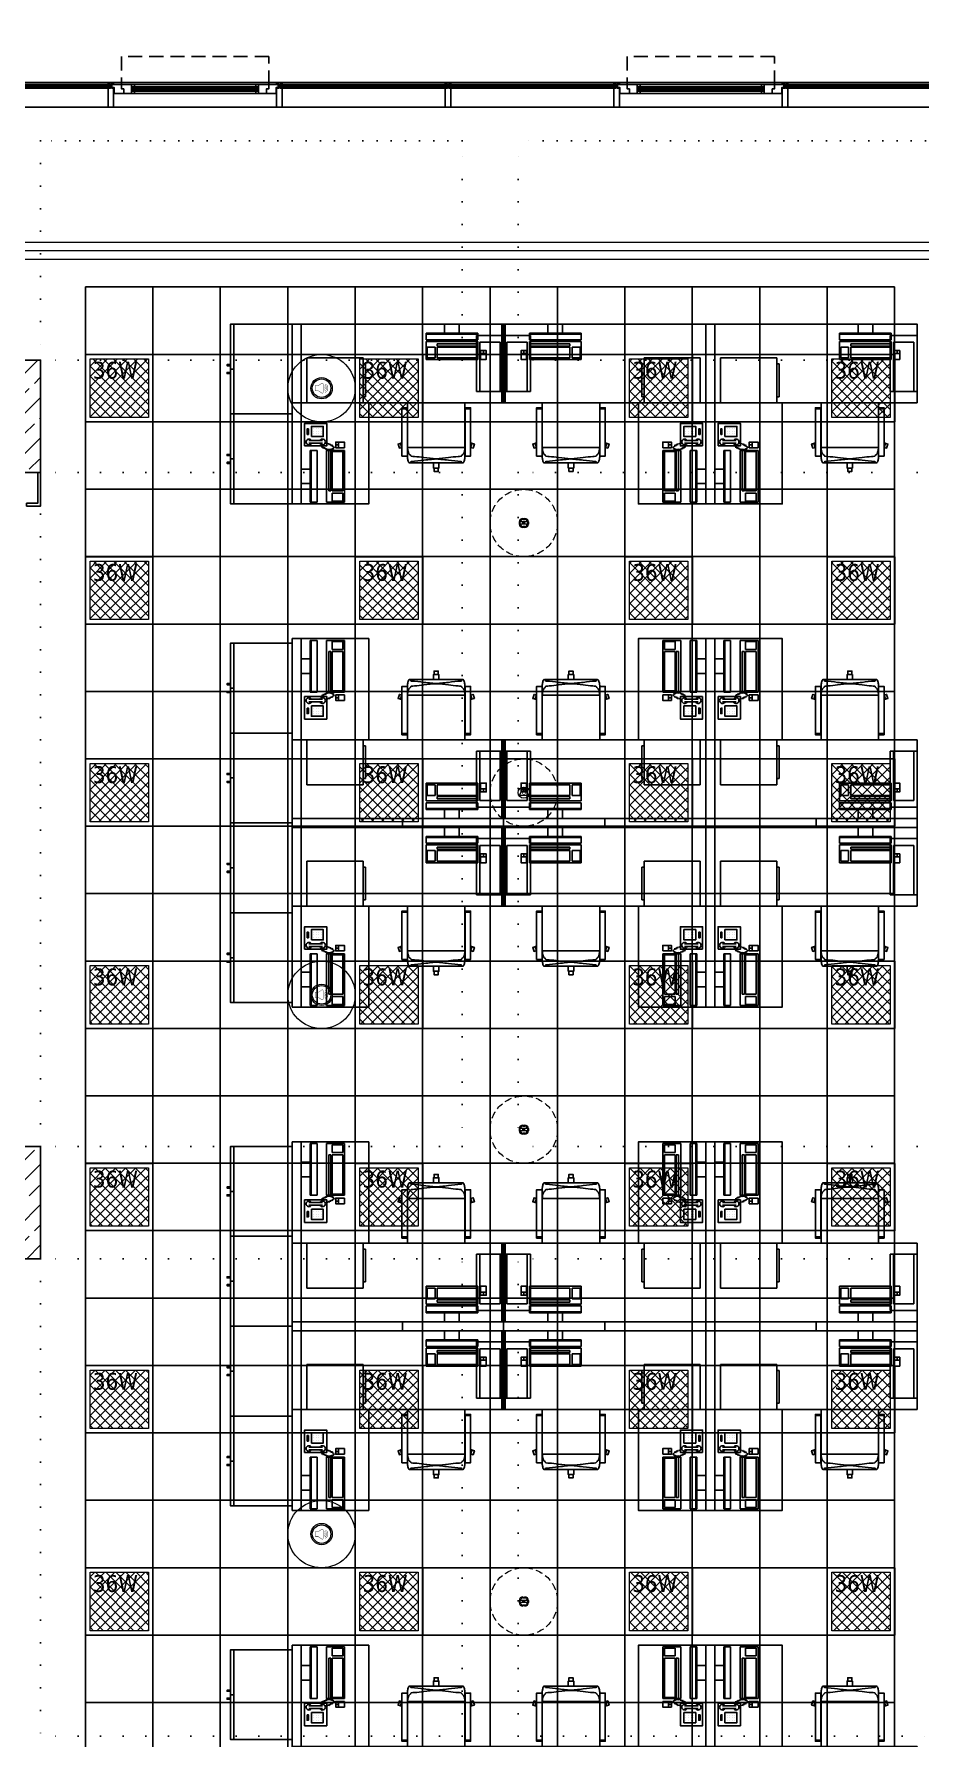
# Model space of a CAD drawing. Header units: centimetres. Extents: x 405564 to 502064, y 46284 to 60634.
# Drawn here: x 463044 to 463832, y 55606 to 57123 of the extents above; entities that cross this region are included whole.
import ezdxf
from ezdxf.enums import TextEntityAlignment as Align
from ezdxf.xclip import XClip

# ---------------------------------------------------------------- set-up
doc = ezdxf.new("R2010")
doc.units = ezdxf.units.CM
doc.header["$XCLIPFRAME"] = 0
for name, pattern in [('( Hidden )', [0.375, 0.25, -0.125]), ('ACAD_ISO07W100', [3, 0, -3]), ('DASHED', [19.05, 12.7, -6.35]), ('DOT', [0.25, 0, -0.25]), ('HIDDEN', [9.525, 6.35, -3.175])]:
    doc.linetypes.add(name, pattern=pattern)
doc.layers.get('0').update_dxf_attribs({"color": 8, "lineweight": 9})
for name, color, linetype, lineweight in [('---___EB_draft00_ALTYAPI_helikoptermania', 8, 'Continuous', 0), ('0-KRCN-AYDINLATMA-130426', 8, 'Continuous', 9), ('0-KRCN-MİMARİ-220526', 8, 'Continuous', 9)]:
    doc.layers.add(name, color=color, linetype=linetype, lineweight=lineweight)
for name, color, linetype in [('0-KRCN-ASMATAVAN-130426', 8, 'Continuous'), ('AS_DOS_TERAS_UST', 8, 'ACAD_ISO07W100'), ('AS_DUV_ALCIPAN_YANGINA-SUYA DAYANIMLI', 8, 'Continuous'), ('AS_GOR_UZAK2', 8, 'Continuous'), ('AS_PRFL_ALU', 8, 'Continuous'), ('AS_PRFL_CAM', 8, 'Continuous'), ('AS_TA_BETONARME', 5, 'Continuous'), ('AS_TA_TARAMA', 8, 'Continuous'), ('AS_TEFR_AKS', 8, 'Continuous'), ('AS_TEFR_MOB', 8, 'Continuous')]:
    doc.layers.add(name, color=color, linetype=linetype)
doc.styles.add('2', font='arial.ttf', dxfattribs={"width": 0.9, "height": 200})
doc.styles.add('TAHOMA', font='tahoma.ttf')
pattern_1 = [(225, (17560.68, -7819.299), (17.96051, -17.96051), []), (225, (17542.72, -7819.299), (17.96051, -17.96051), [12.7, -6.35])]

# ---------------------------------------------------------------- blocks, each defined once
blk = doc.blocks.new('ABB 6131-31-24-500')
at = {"layer": '0-KRCN-AYDINLATMA-130426'}
for p, q in [((-4, -1), (-4, 1)), ((3.2, 1), (-3.2, 1)), ((-3.2, -0.8), (-3.2, 0.8)), ((-1, 4), (1, 4)), ((-1, -0.9), (-1, 1)), ((-0.8, 3.2), (0.8, 3.2)), ((1, -0.9), (1, 1)), ((3.2, 0.8), (3.2, -0.8)), ((4, 1), (4, -1)), ((3.2, -0.9), (-3.2, -0.9)), ((1, -4), (-1, -4)), ((0.8, -3.2), (-0.8, -3.2))]:
    blk.add_line(p, q, dxfattribs=at)
at = {"layer": '0-KRCN-AYDINLATMA-130426', "linetype": 'HIDDEN'}
blk.add_circle((0, 0), 30, dxfattribs=at)
at = {"layer": '0-KRCN-AYDINLATMA-130426'}
for centre, radius in [((-0.5, 0), 0.089), ((0, 0), 0.16), ((0.5, 0), 0.089)]:
    blk.add_circle(centre, radius, dxfattribs=at)
for centre, radius, start, end in [((-1, 1), 3.01, 90, 180), ((-0.8, 0.8), 2.41, 90, 180), ((0.8, 0.8), 2.41, 0, 90), ((1, 1), 3.01, 0, 90), ((-1, -1), 3.01, 180, 270), ((-0.8, -0.8), 2.41, 180, 270), ((0.8, -0.8), 2.41, 270, 0), ((1, -1), 3.01, 270, 0)]:
    blk.add_arc(centre, radius, start, end, dxfattribs=at)
blk = doc.blocks.new('AST-OD-OD')
at = {"layer": '0-KRCN-AYDINLATMA-130426'}
for p, q in [((0.3, 5), (-4, -2.5)), ((4.6, -2.5), (0.3, 5)), ((4.6, -2.5), (-4, -2.5))]:
    blk.add_line(p, q, dxfattribs=at)
at = {"layer": '0-KRCN-AYDINLATMA-130426', "linetype": 'HIDDEN'}
blk.add_circle((0.3, 0), 30, dxfattribs=at)
at = {"layer": '0-KRCN-AYDINLATMA-130426'}
blk.add_circle((0.3, 0), 5, dxfattribs=at)
at = {"layer": '0-KRCN-AYDINLATMA-130426', "style": '2'}
blk.add_text('O', height=3.43, dxfattribs=at).set_placement((0.3, 0), align=Align.MIDDLE)
blk = doc.blocks.new('ASMA TAVA TİPİ HOPARLÖR')
at = {"layer": '0-KRCN-AYDINLATMA-130426', "const_width": 0.317}
blk.add_lwpolyline([(0.3, -4.4, 0.598176), (1.3, -3.9), (1.3, 3.9, 0.598176), (0.3, 4.4), (-2.7, 2.4, -0.147433), (-3, 2.3), (-5.1, 2.3, 0.414214), (-5.7, 1.7), (-5.7, -1.7, 0.414214), (-5.1, -2.3), (-3, -2.3, -0.147433), (-2.7, -2.4)], format="xyb", close=True, dxfattribs=at)
for points in [[(2.4, 1.3, -0.601398), (2.4, -1.3)], [(2.8, 2.5, -0.658812), (2.8, -2.5)], [(3.2, 3.7, -0.680488), (3.2, -3.7)]]:
    blk.add_lwpolyline(points, format="xyb", dxfattribs=at)
at = {"layer": '0-KRCN-AYDINLATMA-130426'}
blk.add_circle((0, 0), 30, dxfattribs=at)
at = {"layer": '0-KRCN-AYDINLATMA-130426', "ltscale": 0.1}
for radius in [9.5, 8.23]:
    blk.add_circle((0, 0), radius, dxfattribs=at)
blk = doc.blocks.new('36W 60x60 cm  SIVA ALTI LED ARMATÜR')
at = {"layer": '0-KRCN-AYDINLATMA-130426'}
h = blk.add_hatch(dxfattribs=at)
h.set_pattern_fill('ANSI37', color=256, scale=2)
h.paths.add_polyline_path([(-26, 26), (26, 26), (26, -26), (-26, -26)])
for points in [[(-30, 30), (30, 30), (30, -30), (-30, -30)], [(-26, 26), (26, 26), (26, -26), (-26, -26)]]:
    blk.add_lwpolyline(points, close=True, dxfattribs=at)
at = {"layer": '0-KRCN-AYDINLATMA-130426', "insert": (-23.5, 23.5), "char_height": 15, "attachment_point": 1, "style": 'TAHOMA'}
blk.add_mtext_dynamic_manual_height_columns('{\\fTahoma|b0|i0|c162|p34;36W}', width=52.946, gutter_width=1.25, heights=[0], dxfattribs=at)
blk = doc.blocks.new('G$C27E741DA')
at = {"layer": '0-KRCN-AYDINLATMA-130426'}
for points in [[(24905.7, 9803.5), (26525.7, 9803.5, -0.414214), (26600.7, 9728.5), (26600.7, 7818.5, -0.414214), (26525.7, 7743.5), (24905.7, 7743.5, -0.414214), (24830.7, 7818.5), (24830.7, 9728.5, -0.414214)], [(24905.7, 9796), (26525.7, 9796, -0.414214), (26593.2, 9728.5), (26593.2, 7818.5, -0.414214), (26525.7, 7751), (24905.7, 7751, -0.414214), (24838.2, 7818.5), (24838.2, 9728.5, -0.414214)], [(24905.7, 9788.5), (26525.7, 9788.5, -0.414214), (26585.7, 9728.5), (26585.7, 7818.5, -0.414214), (26525.7, 7758.5), (24905.7, 7758.5, -0.414214), (24845.7, 7818.5), (24845.7, 9728.5, -0.414214)]]:
    blk.add_lwpolyline(points, format="xyb", close=True, dxfattribs=at)
for name, p in [('36W 60x60 cm  SIVA ALTI LED ARMATÜR', (25055.7, 9673.5)), ('ASMA TAVA TİPİ HOPARLÖR', (25235.7, 9673.5)), ('36W 60x60 cm  SIVA ALTI LED ARMATÜR', (25295.7, 9673.5)), ('36W 60x60 cm  SIVA ALTI LED ARMATÜR', (25535.7, 9673.5)), ('36W 60x60 cm  SIVA ALTI LED ARMATÜR', (25715.7, 9673.5)), ('ABB 6131-31-24-500', (25415.7, 9553.5)), ('36W 60x60 cm  SIVA ALTI LED ARMATÜR', (25055.7, 9493.5)), ('36W 60x60 cm  SIVA ALTI LED ARMATÜR', (25295.7, 9493.5)), ('36W 60x60 cm  SIVA ALTI LED ARMATÜR', (25535.7, 9493.5)), ('36W 60x60 cm  SIVA ALTI LED ARMATÜR', (25715.7, 9493.5)), ('36W 60x60 cm  SIVA ALTI LED ARMATÜR', (25055.7, 9313.5)), ('36W 60x60 cm  SIVA ALTI LED ARMATÜR', (25295.7, 9313.5)), ('AST-OD-OD', (25415.4, 9313.5)), ('36W 60x60 cm  SIVA ALTI LED ARMATÜR', (25535.7, 9313.5)), ('36W 60x60 cm  SIVA ALTI LED ARMATÜR', (25715.7, 9313.5)), ('36W 60x60 cm  SIVA ALTI LED ARMATÜR', (25055.7, 9133.5)), ('ASMA TAVA TİPİ HOPARLÖR', (25235.7, 9133.5)), ('36W 60x60 cm  SIVA ALTI LED ARMATÜR', (25295.7, 9133.5)), ('36W 60x60 cm  SIVA ALTI LED ARMATÜR', (25535.7, 9133.5)), ('36W 60x60 cm  SIVA ALTI LED ARMATÜR', (25715.7, 9133.5)), ('ABB 6131-31-24-500', (25415.7, 9013.5)), ('36W 60x60 cm  SIVA ALTI LED ARMATÜR', (25055.7, 8953.5)), ('36W 60x60 cm  SIVA ALTI LED ARMATÜR', (25295.7, 8953.5)), ('36W 60x60 cm  SIVA ALTI LED ARMATÜR', (25535.7, 8953.5)), ('36W 60x60 cm  SIVA ALTI LED ARMATÜR', (25715.7, 8953.5)), ('36W 60x60 cm  SIVA ALTI LED ARMATÜR', (25055.7, 8773.5)), ('36W 60x60 cm  SIVA ALTI LED ARMATÜR', (25295.7, 8773.5)), ('36W 60x60 cm  SIVA ALTI LED ARMATÜR', (25535.7, 8773.5)), ('36W 60x60 cm  SIVA ALTI LED ARMATÜR', (25715.7, 8773.5)), ('ASMA TAVA TİPİ HOPARLÖR', (25235.7, 8653.5)), ('36W 60x60 cm  SIVA ALTI LED ARMATÜR', (25055.7, 8593.5)), ('36W 60x60 cm  SIVA ALTI LED ARMATÜR', (25295.7, 8593.5)), ('ABB 6131-31-24-500', (25415.7, 8593.5)), ('36W 60x60 cm  SIVA ALTI LED ARMATÜR', (25535.7, 8593.5)), ('36W 60x60 cm  SIVA ALTI LED ARMATÜR', (25715.7, 8593.5))]:
    blk.add_blockref(name, p, dxfattribs=at)
blk = doc.blocks.new('SNDLY')
at = {"color": 0, "linetype": 'ByBlock', "ltscale": 25}
for points in [[(32, 58.1), (32, 61.1), (35.7, 61.1), (35.7, 58.1)], [(10.2, 53.6), (33.8, 53.6)], [(36.2, 53.6), (36.2, 58.1), (31.4, 58.1), (31.4, 53.6)], [(57.5, 53.6), (33.8, 53.6)], [(3.3, 39.7), (1.1, 40.4), (-0.1, 36.8), (3.3, 35.7)], [(3.1, 39.7), (2, 36.1)], [(3.3, 39.5), (2.1, 36.1)], [(8.3, 40.4), (8.3, 0), (33.8, 0)], [(8.3, 39.8), (33.8, 39.8)], [(59.4, 40.4), (59.4, 0), (33.8, 0)], [(59.4, 39.8), (33.8, 39.8)], [(64.4, 39.7), (66.6, 40.4), (67.8, 36.8), (64.4, 35.7)], [(64.4, 39.5), (65.5, 36.1)], [(64.5, 39.7), (65.7, 36.1)], [(3.3, 5.5), (3.3, 4.5), (8.2, 4.5), (8.2, 5.5)], [(64.4, 5.5), (64.4, 4.5), (59.5, 4.5), (59.5, 5.5)]]:
    blk.add_lwpolyline(points, dxfattribs=at)
for points in [[(8.2, 5.5), (3.3, 5.5), (3.3, 47.5), (8.2, 47.5)], [(59.5, 5.5), (64.4, 5.5), (64.4, 47.5), (59.5, 47.5)]]:
    blk.add_lwpolyline(points, close=True, dxfattribs=at)
for points in [[(33.8, 50.1, -0.048176), (32.1, 50.1, -0.000623), (29.6, 50.4, -0.003131), (22.9, 51.1, 0.007334), (11.9, 52.3, -0.309457), (11, 53, 0.002444), (10.9, 53.4, 0.476314), (10.7, 53.5, 0.375136), (9.5, 53.3, 0.082453), (9.2, 52.7, 0.046929), (8.7, 51.2, 0.002381), (8.4, 49.6, 0.007794), (8.3, 48.5), (8.3, 40.4, -0.011445), (8.8, 43.4, -0.082784), (9.6, 45.4, -0.150147), (10.8, 46.4, 0.242317), (10.9, 46.6, -0.036292), (11, 46.9, -0.114957), (11.3, 47.4, -0.16132), (11.9, 47.7, -0.020506), (14.4, 47.9, 0.024793), (22.9, 48.8, -0.030903), (33.8, 49.8, -1.030607)], [(33.8, 50.1, 0.048176), (35.6, 50.1, 0.000623), (38.1, 50.4, 0.003131), (44.8, 51.1, -0.007334), (55.8, 52.3, 0.309457), (56.7, 53, -0.002444), (56.8, 53.4, -0.476314), (57, 53.5, -0.375136), (58.2, 53.3, -0.082453), (58.5, 52.7, -0.046929), (59, 51.2, -0.002381), (59.3, 49.6, -0.007794), (59.4, 48.5), (59.4, 40.4, 0.011445), (58.9, 43.4, 0.082784), (58.1, 45.4, 0.150147), (56.9, 46.4, -0.242317), (56.8, 46.6, 0.036292), (56.7, 46.9, 0.114957), (56.4, 47.4, 0.16132), (55.8, 47.7, 0.020506), (53.3, 47.9, -0.024793), (44.8, 48.8, 0.030903), (33.8, 49.8, 1.030607)]]:
    blk.add_lwpolyline(points, format="xyb", dxfattribs=at)
blk = doc.blocks.new('ÇM180160')
at = {"color": 251, "linetype": 'ByBlock', "ltscale": 25, "true_color": 0x636466}
for p, q in [((-22.4, 158.5), (-38.4, 158.5)), ((-38.4, 158.5), (-38.4, 112.5)), ((-36.9, 157.5), (-36.9, 150.5)), ((-27.4, 157.5), (-36.9, 157.5)), ((-27.4, 150.5), (-27.4, 157.5)), ((-22.4, 158.5), (-22.4, 112.5)), ((-14, 158.5), (-8, 158.5)), ((-14, 112.5), (-14, 158.5)), ((-8.9, 158.5), (-8.9, 112.5)), ((-8, 112.5), (-8, 158.5)), ((-8, 158.5), (-8, 112.5)), ((-36.9, 150.5), (-27.4, 150.5)), ((-27.4, 148.5), (-36.9, 148.5)), ((-36.9, 148.5), (-36.9, 113.5)), ((-27.4, 113.5), (-27.4, 148.5)), ((-24.4, 148.5), (-26.4, 148.5)), ((-26.4, 148.5), (-26.4, 113.5)), ((-24.4, 113.5), (-24.4, 148.5)), ((-38.4, 112.5), (-22.4, 112.5)), ((-36.9, 113.5), (-27.4, 113.5)), ((-33.2, 105), (-33.2, 110)), ((-30.6, 107.4), (-33.2, 107.4)), ((-28.7, 108.9), (-29.2, 110.4)), ((-28, 110.1), (-28.5, 111.5)), ((-27.5, 107.6), (-28, 109.1)), ((-27, 110.6), (-27.5, 112)), ((-26.5, 107.2), (-27, 108.6)), ((-26.1, 111.1), (-26.5, 112.5)), ((-25.6, 106.7), (-26.1, 108.1)), ((-25.1, 111.1), (-25.6, 112.5)), ((-24.6, 106.2), (-25.1, 107.6)), ((-24.1, 111.1), (-24.6, 112.5)), ((-21.3, 105.8), (-24.1, 106.7)), ((-23.1, 111.1), (-23.6, 112.5)), ((-22.2, 110.6), (-22.6, 112)), ((-21.2, 110.1), (-21.7, 111.5)), ((-20.2, 109.6), (-20.7, 111.1)), ((-19.2, 109.1), (-19.7, 110.6)), ((-18.3, 108.6), (-18.7, 110.1)), ((-8, 112.5), (-14, 112.5)), ((-6.8, 106.1), (-18.9, 106.1)), ((-6.8, 103.7), (-18.9, 103.7)), ((-17.7, 97.8), (-17.7, 97.8)), ((-17.7, 95.5), (-17.7, 95.5)), ((-17.7, 93.3), (-17.7, 93.3)), ((-15.5, 97.8), (-15.5, 97.8)), ((-15.5, 95.5), (-15.5, 95.5)), ((-15.5, 93.3), (-15.5, 93.3)), ((-13.2, 97.8), (-13.2, 97.8)), ((-13.2, 95.5), (-13.2, 95.5)), ((-13.2, 93.3), (-13.2, 93.3)), ((-10.9, 97.8), (-10.9, 97.8)), ((-10.9, 95.5), (-10.9, 95.5)), ((-10.9, 93.3), (-10.9, 93.3)), ((-157, 31.5), (-157, 15.5)), ((-111, 31.5), (-157, 31.5)), ((-111, 15.5), (-111, 31.5)), ((-164.5, 26.2), (-159.5, 26.2)), ((-162.1, 23.6), (-162.1, 26.2)), ((-111, 15.5), (-157, 15.5)), ((-156, 30), (-156, 20.5)), ((-121, 30), (-156, 30)), ((-156, 20.5), (-121, 20.5)), ((-121, 19.5), (-156, 19.5)), ((-156, 17.5), (-121, 17.5)), ((-121, 20.5), (-121, 30)), ((-121, 17.5), (-121, 19.5)), ((-112, 30), (-119, 30)), ((-119, 30), (-119, 20.5)), ((-119, 20.5), (-112, 20.5)), ((-112, 20.5), (-112, 30)), ((-157, 8), (-157, 14)), ((-157, 14), (-111, 14)), ((-111, 8.9), (-157, 8.9)), ((-157, 8), (-111, 8)), ((-111, 8), (-157, 8)), ((-111, 14), (-111, 8))]:
    blk.add_line(p, q, dxfattribs=at)
at = {"color": 0, "linetype": 'ByBlock', "ltscale": 25}
for points in [[(-60, 70), (0, 70), (0, 160), (-60, 160)], [(-180, 70), (0, 70), (0, 0), (-180, 0)]]:
    blk.add_lwpolyline(points, close=True, dxfattribs=at)
at = {"color": 251, "linetype": 'ByBlock', "ltscale": 25, "true_color": 0x636466}
for points in [[(-8, 129), (0, 129), (0, 142), (-8, 142)], [(-38.4, 110), (-38.4, 105), (-30.6, 105), (-30.6, 110)], [(-2.9, 108.4), (-22.7, 108.4), (-22.7, 88.4), (-2.9, 88.4)], [(-9, 100.1), (-19.6, 100.1), (-19.6, 91), (-9, 91)], [(-5.2, 98.2), (-6.3, 98.2), (-6.3, 93.3), (-5.2, 93.3)], [(-159.5, 31.5), (-164.5, 31.5), (-164.5, 23.6), (-159.5, 23.6)], [(-140.5, 8), (-140.5, 0), (-127.5, 0), (-127.5, 8)]]:
    blk.add_lwpolyline(points, close=True, dxfattribs=at)
at = {"linetype": 'HIDDEN', "ltscale": 25}
for points in [[(-55, 64.6), (-57.1, 64.6), (-57.1, 35.4), (-55, 35.4)], [(-55, 70), (-5, 70), (-5, 30), (-55, 30), (-55, 70)]]:
    blk.add_lwpolyline(points, dxfattribs=at)
blk.add_lwpolyline([(-156, 60), (-180, 60), (-180, 10), (-156, 10)], close=True, dxfattribs=at)
at = {"color": 251, "linetype": 'HIDDEN', "ltscale": 25, "true_color": 0x636466}
blk.add_lwpolyline([(-177, 60), (-159, 60), (-159, 16), (-177, 16)], close=True, dxfattribs=at)
at = {"color": 251, "linetype": 'ByBlock', "ltscale": 25, "true_color": 0x636466}
for centre, start, end in [((-18.9, 104.9), 28.4915, 331.5085), ((-6.8, 104.9), 208.4915, 151.5085)]:
    blk.add_arc(centre, 2.55, start, end, dxfattribs=at)
at = {"color": 0, "linetype": 'ByBlock', "ltscale": 25, "xscale": -1}
blk.add_blockref('SNDLY', (-86.2, 70), dxfattribs=at)
blk = doc.blocks.new('*U359')
for points in [[(178.5, 0), (178.5, 70), (181.5, 70), (181.5, 0)], [(178.5, -8), (178.5, -78), (181.5, -78), (181.5, -8)]]:
    blk.add_lwpolyline(points, close=True)
at = {"layer": 'AS_TEFR_AKS'}
for points in [[(-8, 70), (0, 70), (0, 160), (-8, 160)], [(360, 70), (368, 70), (368, 160), (360, 160)], [(-8, 0), (0, 0), (0, 70), (-8, 70)], [(360, 0), (368, 0), (368, 70), (360, 70)], [(-98, -8), (-188, -8), (-188, 0), (-98, 0)], [(-8, -8), (-98, -8), (-98, 0), (-8, 0)], [(0, 0), (-8, 0), (-8, -8), (0, -8)], [(0, -8), (90, -8), (90, 0), (0, 0)], [(90, -8), (180, -8), (180, 0), (90, 0)], [(270, -8), (180, -8), (180, 0), (270, 0)], [(360, -8), (270, -8), (270, 0), (360, 0)], [(368, 0), (360, 0), (360, -8), (368, -8)], [(-8, -8), (0, -8), (0, -78), (-8, -78)], [(360, -8), (368, -8), (368, -78), (360, -78)], [(-8, -78), (0, -78), (0, -168), (-8, -168)], [(360, -78), (368, -78), (368, -168), (360, -168)]]:
    blk.add_lwpolyline(points, close=True, dxfattribs=at)
for p in [(-8, 0), (360, 0)]:
    blk.add_blockref('ÇM180160', p)
at = {"xscale": -1}
blk.add_blockref('ÇM180160', (0, 0), dxfattribs=at)
at = {"xscale": -1, "rotation": 180}
for p in [(-8, -8), (360, -8)]:
    blk.add_blockref('ÇM180160', p, dxfattribs=at)
at = {"rotation": 180}
blk.add_blockref('ÇM180160', (0, -8), dxfattribs=at)
blk = doc.blocks.new('*U363')
blk.add_lwpolyline([(178.5, 0), (178.5, 70), (181.5, 70), (181.5, 0)], close=True)
at = {"layer": 'AS_TEFR_AKS'}
for points in [[(-8, 70), (0, 70), (0, 160), (-8, 160)], [(360, 70), (368, 70), (368, 160), (360, 160)], [(-8, 0), (0, 0), (0, 70), (-8, 70)], [(360, 0), (368, 0), (368, 70), (360, 70)]]:
    blk.add_lwpolyline(points, close=True, dxfattribs=at)
for p in [(-8, 0), (360, 0)]:
    blk.add_blockref('ÇM180160', p)
at = {"xscale": -1}
blk.add_blockref('ÇM180160', (0, 0), dxfattribs=at)
blk = doc.blocks.new('AS_OFİS DOLAP')
at = {"color": 0}
for points in [[(40, 0), (40, -55), (-40, -55), (-40, 0)], [(3, -55), (3, -58), (4, -58), (4, -55)]]:
    blk.add_lwpolyline(points, close=True, dxfattribs=at)
for points in [[(40, -52), (-40, -52)], [(-3, -55), (-3, -58), (-4, -58), (-4, -55)], [(0, -52), (0, -55)]]:
    blk.add_lwpolyline(points, dxfattribs=at)
blk = doc.blocks.new('A$C6A10300A')
at = {"layer": 'AS_TA_TARAMA'}
h = blk.add_hatch(dxfattribs=at)
h.set_pattern_fill('ANSI33', color=256, scale=4, angle=180)
h.set_pattern_definition(pattern_1)
h.paths.add_polyline_path([(24885.68, -3801.45), (24985.68, -3801.45), (24985.68, -3901.45), (24885.68, -3901.45)])
h = blk.add_hatch(dxfattribs=at)
h.set_pattern_fill('ANSI33', color=256, scale=4, angle=180)
h.set_pattern_definition(pattern_1)
h.paths.add_polyline_path([(24885.68, -4501.45), (24985.68, -4501.45), (24985.68, -4601.45), (24885.68, -4601.45)])
at = {"layer": 'AS_DOS_TERAS_UST', "linetype": 'DOT', "ltscale": 80}
for p, q in [((24985.68, -3606.45), (24985.68, -3801.45)), ((25360.68, -3801.45), (25360.68, -3606.45)), ((25410.68, -3801.45), (25410.68, -3606.45)), ((25360.68, -3801.45), (24985.68, -3801.45)), ((25785.68, -3801.45), (25410.68, -3801.45)), ((25360.68, -3901.45), (24985.68, -3901.45)), ((24985.68, -4501.45), (24985.68, -3901.45)), ((25360.68, -3901.45), (25360.68, -4501.45)), ((25410.68, -3901.45), (25410.68, -4501.45)), ((25785.68, -3901.45), (25410.68, -3901.45)), ((25360.68, -4501.45), (24985.68, -4501.45)), ((25785.68, -4501.45), (25410.68, -4501.45)), ((25360.68, -4601.45), (24985.68, -4601.45)), ((24985.68, -4601.45), (24985.68, -5026.45)), ((25360.68, -5026.45), (25360.68, -4601.45)), ((25785.68, -4601.45), (25410.68, -4601.45)), ((25410.68, -5026.45), (25410.68, -4601.45)), ((25360.68, -5026.45), (24985.68, -5026.45)), ((25410.68, -5026.45), (25785.68, -5026.45))]:
    blk.add_line(p, q, dxfattribs=at)
at = {"layer": 'AS_DOS_TERAS_UST', "linetype": 'DOT', "ltscale": 50}
for points in [[(27685.68, -4601.45), (27910.68, -4601.45), (27910.68, -3576.45), (23985.68, -3576.45), (23985.68, -3801.45)], [(25360.68, -3606.45), (24985.68, -3606.45)], [(25785.68, -3606.45), (25410.68, -3606.45)]]:
    blk.add_lwpolyline(points, dxfattribs=at)
at = {"layer": 'AS_DUV_ALCIPAN_YANGINA-SUYA DAYANIMLI'}
blk.add_lwpolyline([(24973.18, -3931.45), (24973.18, -3928.95), (24983.18, -3928.95), (24983.18, -3901.45), (24985.68, -3901.45), (24985.68, -3931.45)], close=True, dxfattribs=at)
at = {"layer": 'AS_GOR_UZAK2', "linetype": '( Hidden )', "ltscale": 50}
for points in [[(25188.68, -3556.15), (25188.68, -3531.15), (25057.68, -3531.15), (25057.68, -3556.15)], [(25638.68, -3556.15), (25638.68, -3531.15), (25507.68, -3531.15), (25507.68, -3556.15)]]:
    blk.add_lwpolyline(points, dxfattribs=at)
at = {"layer": 'AS_GOR_UZAK2'}
for points in [[(24900.68, -3554.45), (25045.68, -3554.45)], [(25045.68, -3559.45), (24900.68, -3559.45)], [(25195.68, -3554.45), (25050.68, -3554.45)], [(25200.68, -3554.45), (25345.68, -3554.45)], [(25345.68, -3559.45), (25200.68, -3559.45)], [(25350.68, -3554.45), (25495.68, -3554.45)], [(25495.68, -3559.45), (25350.68, -3559.45)], [(25645.68, -3554.45), (25500.68, -3554.45)], [(25650.68, -3554.45), (25795.68, -3554.45)], [(25795.68, -3559.45), (25650.68, -3559.45)], [(24900.68, -3576.45), (25045.68, -3576.45)], [(25195.68, -3576.45), (25050.68, -3576.45)], [(25200.68, -3576.45), (25345.68, -3576.45)], [(25350.68, -3576.45), (25495.68, -3576.45)], [(25645.68, -3576.45), (25500.68, -3576.45)], [(25650.68, -3576.45), (25795.68, -3576.45)]]:
    blk.add_lwpolyline(points, dxfattribs=at)
at = {"layer": 'AS_PRFL_ALU'}
for points in [[(25048.68, -3559.45), (25050.68, -3559.45), (25050.68, -3576.45), (25045.68, -3576.45), (25045.68, -3559.45), (25047.68, -3559.45), (25047.68, -3555.65), (25045.68, -3555.65), (25045.68, -3554.45), (25050.68, -3554.45), (25050.68, -3555.65), (25048.68, -3555.65)], [(25046.98, -3556.75), (25046.98, -3558.35), (25046.08, -3558.35), (25046.08, -3556.75)], [(25057.68, -3556.15), (25057.68, -3560.15), (25059.68, -3560.15), (25059.68, -3564.15), (25066.68, -3564.15), (25066.68, -3556.15)], [(25066.68, -3556.15), (25066.68, -3558.25), (25069.18, -3558.25), (25069.18, -3556.15)], [(25066.68, -3564.15), (25066.68, -3562.05), (25069.18, -3562.05), (25069.18, -3564.15)], [(25067.18, -3560.95), (25067.18, -3559.35), (25068.78, -3559.35), (25068.78, -3560.95)], [(25179.68, -3556.15), (25179.68, -3558.25), (25177.18, -3558.25), (25177.18, -3556.15)], [(25179.68, -3564.15), (25179.68, -3562.05), (25177.18, -3562.05), (25177.18, -3564.15)], [(25179.18, -3560.95), (25179.18, -3559.35), (25177.58, -3559.35), (25177.58, -3560.95)], [(25188.68, -3556.15), (25188.68, -3560.15), (25186.68, -3560.15), (25186.68, -3564.15), (25179.68, -3564.15), (25179.68, -3556.15)], [(25197.18, -3556.15), (25197.18, -3558.95), (25195.18, -3558.95), (25195.18, -3564.15), (25186.68, -3564.15), (25186.68, -3560.15), (25188.68, -3560.15), (25188.68, -3556.15)], [(25198.68, -3559.45), (25200.68, -3559.45), (25200.68, -3576.45), (25195.68, -3576.45), (25195.68, -3559.45), (25197.68, -3559.45), (25197.68, -3555.65), (25195.68, -3555.65), (25195.68, -3554.45), (25200.68, -3554.45), (25200.68, -3555.65), (25198.68, -3555.65)], [(25199.38, -3556.75), (25199.38, -3558.35), (25200.28, -3558.35), (25200.28, -3556.75)], [(25348.68, -3559.45), (25350.68, -3559.45), (25350.68, -3576.45), (25345.68, -3576.45), (25345.68, -3559.45), (25347.68, -3559.45), (25347.68, -3555.65), (25345.68, -3555.65), (25345.68, -3554.45), (25350.68, -3554.45), (25350.68, -3555.65), (25348.68, -3555.65)], [(25346.98, -3556.75), (25346.98, -3558.35), (25346.08, -3558.35), (25346.08, -3556.75)], [(25349.38, -3556.75), (25349.38, -3558.35), (25350.28, -3558.35), (25350.28, -3556.75)], [(25498.68, -3559.45), (25500.68, -3559.45), (25500.68, -3576.45), (25495.68, -3576.45), (25495.68, -3559.45), (25497.68, -3559.45), (25497.68, -3555.65), (25495.68, -3555.65), (25495.68, -3554.45), (25500.68, -3554.45), (25500.68, -3555.65), (25498.68, -3555.65)], [(25496.98, -3556.75), (25496.98, -3558.35), (25496.08, -3558.35), (25496.08, -3556.75)], [(25507.68, -3556.15), (25507.68, -3560.15), (25509.68, -3560.15), (25509.68, -3564.15), (25516.68, -3564.15), (25516.68, -3556.15)], [(25516.68, -3556.15), (25516.68, -3558.25), (25519.18, -3558.25), (25519.18, -3556.15)], [(25516.68, -3564.15), (25516.68, -3562.05), (25519.18, -3562.05), (25519.18, -3564.15)], [(25517.18, -3560.95), (25517.18, -3559.35), (25518.78, -3559.35), (25518.78, -3560.95)], [(25629.68, -3556.15), (25629.68, -3558.25), (25627.18, -3558.25), (25627.18, -3556.15)], [(25629.68, -3564.15), (25629.68, -3562.05), (25627.18, -3562.05), (25627.18, -3564.15)], [(25629.18, -3560.95), (25629.18, -3559.35), (25627.58, -3559.35), (25627.58, -3560.95)], [(25638.68, -3556.15), (25638.68, -3560.15), (25636.68, -3560.15), (25636.68, -3564.15), (25629.68, -3564.15), (25629.68, -3556.15)], [(25647.18, -3556.15), (25647.18, -3558.95), (25645.18, -3558.95), (25645.18, -3564.15), (25636.68, -3564.15), (25636.68, -3560.15), (25638.68, -3560.15), (25638.68, -3556.15)], [(25648.68, -3559.45), (25650.68, -3559.45), (25650.68, -3576.45), (25645.68, -3576.45), (25645.68, -3559.45), (25647.68, -3559.45), (25647.68, -3555.65), (25645.68, -3555.65), (25645.68, -3554.45), (25650.68, -3554.45), (25650.68, -3555.65), (25648.68, -3555.65)], [(25649.38, -3556.75), (25649.38, -3558.35), (25650.28, -3558.35), (25650.28, -3556.75)]]:
    blk.add_lwpolyline(points, close=True, dxfattribs=at)
for points in [[(25050.68, -3556.15), (25049.18, -3556.15), (25049.18, -3558.95), (25051.18, -3558.95), (25051.18, -3564.15), (25059.68, -3564.15), (25059.68, -3560.15), (25057.68, -3560.15), (25057.68, -3556.15), (25050.68, -3556.15)], [(25177.18, -3556.15), (25069.18, -3556.15)], [(25069.18, -3558.25), (25177.18, -3558.25)], [(25177.18, -3562.05), (25069.18, -3562.05)], [(25500.68, -3556.15), (25499.18, -3556.15), (25499.18, -3558.95), (25501.18, -3558.95), (25501.18, -3564.15), (25509.68, -3564.15), (25509.68, -3560.15), (25507.68, -3560.15), (25507.68, -3556.15), (25500.68, -3556.15)], [(25627.18, -3556.15), (25519.18, -3556.15)], [(25519.18, -3558.25), (25627.18, -3558.25)], [(25627.18, -3562.05), (25519.18, -3562.05)], [(25069.18, -3564.15), (25177.18, -3564.15)], [(25519.18, -3564.15), (25627.18, -3564.15)]]:
    blk.add_lwpolyline(points, dxfattribs=at)
at = {"layer": 'AS_PRFL_CAM'}
for points in [[(25046.98, -3556.15), (24899.38, -3556.15), (24899.38, -3556.75), (25046.98, -3556.75)], [(25046.98, -3558.35), (24899.38, -3558.35), (24899.38, -3558.95), (25046.98, -3558.95)], [(25067.18, -3559.35), (25067.18, -3558.75), (25179.18, -3558.75), (25179.18, -3559.35)], [(25067.18, -3561.55), (25067.18, -3560.95), (25179.18, -3560.95), (25179.18, -3561.55)], [(25346.98, -3556.15), (25199.38, -3556.15), (25199.38, -3556.75), (25346.98, -3556.75)], [(25346.98, -3558.35), (25199.38, -3558.35), (25199.38, -3558.95), (25346.98, -3558.95)], [(25496.98, -3556.15), (25349.38, -3556.15), (25349.38, -3556.75), (25496.98, -3556.75)], [(25496.98, -3558.35), (25349.38, -3558.35), (25349.38, -3558.95), (25496.98, -3558.95)], [(25517.18, -3559.35), (25517.18, -3558.75), (25629.18, -3558.75), (25629.18, -3559.35)], [(25517.18, -3561.55), (25517.18, -3560.95), (25629.18, -3560.95), (25629.18, -3561.55)], [(25796.98, -3556.15), (25649.38, -3556.15), (25649.38, -3556.75), (25796.98, -3556.75)], [(25796.98, -3558.35), (25649.38, -3558.35), (25649.38, -3558.95), (25796.98, -3558.95)]]:
    blk.add_lwpolyline(points, close=True, dxfattribs=at)
at = {"layer": 'AS_TA_BETONARME'}
for points in [[(24885.68, -3801.45), (24985.68, -3801.45), (24985.68, -3901.45), (24885.68, -3901.45)], [(24885.68, -4501.45), (24985.68, -4501.45), (24985.68, -4601.45), (24885.68, -4601.45)]]:
    blk.add_lwpolyline(points, close=True, dxfattribs=at)
at = {"layer": 'AS_TEFR_MOB', "xscale": -1, "rotation": 270}
for p in [(25209.68, -3809.45), (25209.68, -3889.45), (25209.68, -4093.45), (25209.68, -4173.45), (25209.68, -4253.45), (25209.68, -4333.45), (25209.68, -4541.45), (25209.68, -4621.45), (25209.68, -4701.45), (25209.68, -4781.45), (25209.68, -4989.45)]:
    blk.add_blockref('AS_OFİS DOLAP', p, dxfattribs=at)
at = {"layer": 'AS_TEFR_MOB', "rotation": 180}
blk.add_blockref('*U363', (25577.68, -3769.45), dxfattribs=at)
at = {"layer": 'AS_TEFR_MOB', "xscale": -1}
for p in [(25577.68, -4209.45), (25577.68, -4657.45), (25577.68, -5105.45)]:
    blk.add_blockref('*U359', p, dxfattribs=at)
blk = doc.blocks.new('OPK-site-surrounding-R01')
at = {"layer": '---___EB_draft00_ALTYAPI_helikoptermania', "linetype": 'DASHED', "ltscale": 10}
blk.add_lwpolyline([(-21668.1, -4404.9), (1451.4, 6572.4)], dxfattribs=at)
blk = doc.blocks.new('A$C6A10306C')
ref = blk.add_blockref('OPK-site-surrounding-R01', (5135.68, -3851.45))
XClip(ref).set_block_clipping_path([(-5135.679684336, -9648.5463532069), (26364.320315664, 3851.4536467931)])

msp = doc.modelspace()

# ---------------------------------------------------------------- linework, layer by layer
at = {"layer": '0-KRCN-ASMATAVAN-130426'}
for p, q in [((463809.7, 56897.6), (463089.7, 56897.6)), ((463089.7, 56897.6), (463089.7, 54917.6)), ((463089.7, 56897.6), (463809.7, 56897.6)), ((463089.7, 54917.6), (463089.7, 56897.6)), ((463149.7, 54917.6), (463149.7, 56897.6)), ((463209.7, 54917.6), (463209.7, 56897.6)), ((463269.7, 54917.6), (463269.7, 56897.6)), ((463329.7, 54917.6), (463329.7, 56897.6)), ((463389.7, 54917.6), (463389.7, 56897.6)), ((463449.7, 54917.6), (463449.7, 56897.6)), ((463509.7, 54917.6), (463509.7, 56897.6)), ((463569.7, 54917.6), (463569.7, 56897.6)), ((463629.7, 54917.6), (463629.7, 56897.6)), ((463689.7, 54917.6), (463689.7, 56897.6)), ((463749.7, 54917.6), (463749.7, 56897.6)), ((463809.7, 54917.6), (463809.7, 56897.6)), ((463809.7, 56897.6), (463809.7, 54917.6)), ((463089.7, 56837.6), (463809.7, 56837.6)), ((463089.7, 56777.6), (463809.7, 56777.6)), ((463089.7, 56717.6), (463809.7, 56717.6)), ((463089.7, 56657.6), (463809.7, 56657.6)), ((463089.7, 56597.6), (463809.7, 56597.6)), ((463089.7, 56537.6), (463809.7, 56537.6)), ((463089.7, 56477.6), (463809.7, 56477.6)), ((463089.7, 56417.6), (463809.7, 56417.6)), ((463089.7, 56357.6), (463809.7, 56357.6)), ((463089.7, 56297.6), (463809.7, 56297.6)), ((463089.7, 56237.6), (463809.7, 56237.6)), ((463089.7, 56177.6), (463809.7, 56177.6)), ((463089.7, 56117.6), (463809.7, 56117.6)), ((463089.7, 56057.6), (463809.7, 56057.6)), ((463089.7, 55997.6), (463809.7, 55997.6)), ((463089.7, 55937.6), (463809.7, 55937.6)), ((463089.7, 55877.6), (463809.7, 55877.6)), ((463089.7, 55817.6), (463809.7, 55817.6)), ((463089.7, 55757.6), (463809.7, 55757.6)), ((463089.7, 55697.6), (463809.7, 55697.6)), ((463089.7, 55637.6), (463809.7, 55637.6))]:
    msp.add_line(p, q, dxfattribs=at)

# ---------------------------------------------------------------- block references
at = {"layer": '0-KRCN-AYDINLATMA-130426'}
msp.add_blockref('G$C27E741DA', (438064.1, 47134), dxfattribs=at)

# ---------------------------------------------------------------- next in the draw order: block references
at = {"layer": '0-KRCN-MİMARİ-220526'}
msp.add_blockref('A$C6A10300A', (438064.1, 60634), dxfattribs=at)

# ---------------------------------------------------------------- next in the draw order: block references
msp.add_blockref('A$C6A10306C', (470564.1, 60634), dxfattribs=at)

doc.saveas('drawing.dxf')
